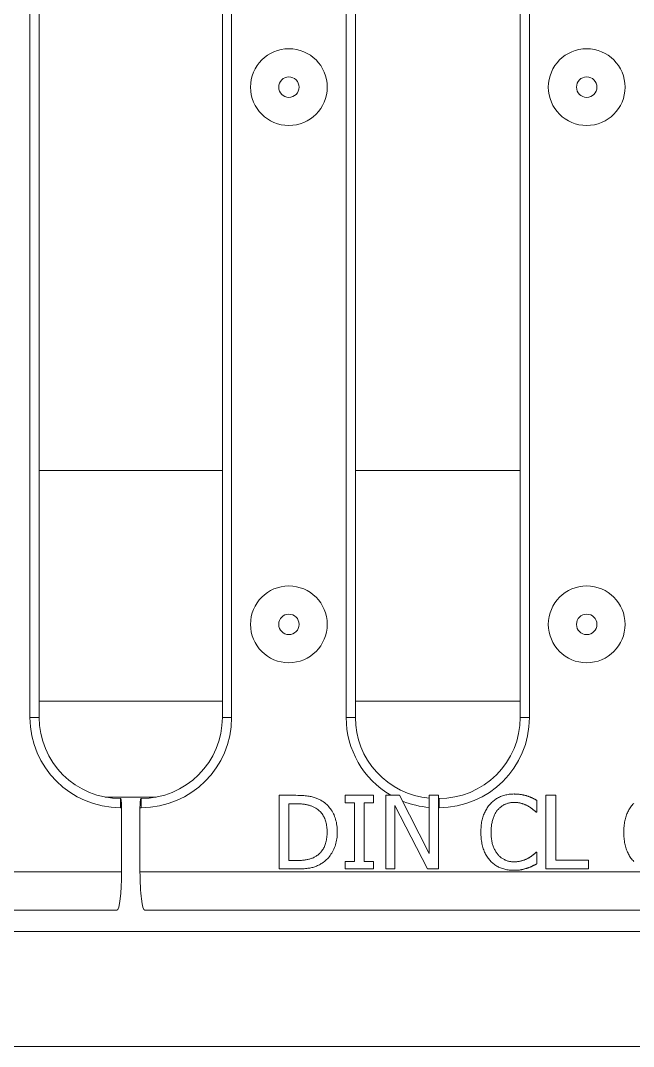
# Model space of a CAD drawing. Header units: inches. Extents: x -98 to 40, y -24 to 18.
# Drawn here: x -4.816 to -2.82, y 7.58 to 10.921 of the extents above; entities that cross this region are included whole.
import ezdxf

# ---------------------------------------------------------------- set-up
doc = ezdxf.new("R2010")
doc.units = ezdxf.units.IN
doc.header["$MEASUREMENT"] = 0

# ---------------------------------------------------------------- blocks, each defined once
blk = doc.blocks.new('A$C322A4C80')
at = {"lineweight": 0}
for p, q in [((0.2683, 0.6273), (0.2683, 4.7346)), ((0.2983, 0.6273), (0.2983, 4.7346)), ((0.6717, 4.7346), (0.6717, 0.6273)), ((0.7017, 0.6273), (0.7017, 4.7346)), ((1.2383, 0.6273), (1.2383, 4.7346)), ((1.2683, 0.6273), (1.2683, 4.7346)), ((19.6417, 0.6273), (19.6417, 4.7346)), ((19.6717, 4.7346), (19.6717, 0.6273)), ((0.2983, 0.6273), (0.2683, 0.6273)), ((0.7017, 0.6273), (0.6717, 0.6273)), ((1.2683, 0.6273), (1.2383, 0.6273)), ((19.6417, 0.6273), (19.6717, 0.6273)), ((0.4534, 0.1341), (0.4534, 0.3741)), ((0.4534, 0.3741), (0.5081, 0.3741)), ((0.668, 0.3496), (0.668, 0.3741)), ((0.668, 0.3741), (0.7609, 0.3741)), ((0.7609, 0.3741), (0.7609, 0.3496)), ((0.8004, 0.1341), (0.8004, 0.3741)), ((0.8004, 0.3741), (0.8457, 0.3741)), ((0.8457, 0.3741), (0.9424, 0.1841)), ((0.9424, 0.1841), (0.9424, 0.3741)), ((0.9424, 0.3741), (0.9721, 0.3741)), ((0.9721, 0.3741), (0.9721, 0.1341)), ((1.322, 0.1341), (1.322, 0.3741)), ((1.322, 0.3741), (1.3539, 0.3741)), ((1.3539, 0.3741), (1.3539, 0.1625)), ((0.0037, 0.3638), (0.0039, 0.3638)), ((0.0039, 0.3638), (0.004, 0.3338)), ((0.4853, 0.1617), (0.4853, 0.3465)), ((0.4853, 0.3465), (0.5096, 0.3465)), ((0.6985, 0.3496), (0.668, 0.3496)), ((0.6985, 0.1586), (0.6985, 0.3496)), ((0.7609, 0.3496), (0.7304, 0.3496)), ((0.7304, 0.3496), (0.7304, 0.1586)), ((0.9364, 0.1341), (0.8302, 0.341)), ((0.8302, 0.341), (0.8302, 0.1341)), ((0.9721, 0.3638), (0.9739, 0.3638)), ((0.9739, 0.3338), (0.9739, 0.3638)), ((1.2923, 0.3581), (1.2923, 0.3196)), ((19.9361, 0.3638), (19.936, 0.3338)), ((19.9361, 0.3638), (19.9363, 0.3638)), ((0, 0.125), (0, 0.3338)), ((0.9739, 0.3338), (0.9721, 0.3338)), ((1.2923, 0.3196), (1.2897, 0.3196)), ((19.94, 0.125), (19.94, 0.3338)), ((1.2899, 0.1885), (1.2923, 0.1885)), ((1.2923, 0.1885), (1.2923, 0.1504)), ((0.5087, 0.1341), (0.4534, 0.1341)), ((0.5096, 0.1617), (0.4853, 0.1617)), ((0.668, 0.1341), (0.668, 0.1586)), ((0.668, 0.1586), (0.6985, 0.1586)), ((0.7609, 0.1341), (0.668, 0.1341)), ((0.7304, 0.1586), (0.7609, 0.1586)), ((0.7609, 0.1586), (0.7609, 0.1341)), ((0.8302, 0.1341), (0.8004, 0.1341)), ((0.9721, 0.1341), (0.9364, 0.1341)), ((1.4611, 0.1341), (1.322, 0.1341)), ((1.3539, 0.1625), (1.4611, 0.1625)), ((1.4611, 0.1625), (1.4611, 0.1341)), ((0, 0.125), (19.94, 0.125)), ((0.0153, 0), (19.9247, 0))]:
    blk.add_line(p, q, dxfattribs=at)
at = {"lineweight": 0, "flags": 128}
for points in [[(0.0039, 0.3638), (0.0298, 0.3651), (0.0555, 0.3688), (0.0807, 0.3751), (0.105, 0.3837), (0.1285, 0.3948), (0.1508, 0.408), (0.1716, 0.4234), (0.1909, 0.4408), (0.2083, 0.46), (0.2238, 0.4807), (0.2371, 0.5029), (0.2482, 0.5264), (0.257, 0.5508), (0.2632, 0.5759), (0.267, 0.6015), (0.2683, 0.6273)], [(0.7017, 0.6273), (0.7028, 0.603), (0.7062, 0.5787), (0.7118, 0.5549), (0.7196, 0.5318), (0.7295, 0.5095), (0.7414, 0.4881), (0.7553, 0.468), (0.7709, 0.4493), (0.7883, 0.432), (0.8072, 0.4165), (0.8274, 0.4028), (0.8488, 0.391), (0.8712, 0.3813), (0.8944, 0.3736), (0.9182, 0.3681), (0.9424, 0.3649)], [(0.9739, 0.3638), (0.9997, 0.3651), (1.0254, 0.3688), (1.0506, 0.3751), (1.075, 0.3837), (1.0985, 0.3947), (1.1208, 0.408), (1.1416, 0.4234), (1.1608, 0.4407), (1.1783, 0.4599), (1.1938, 0.4807), (1.2071, 0.5029), (1.2182, 0.5264), (1.227, 0.5508), (1.2332, 0.5758), (1.237, 0.6015), (1.2383, 0.6273)], [(19.6717, 0.6273), (19.673, 0.6015), (19.6768, 0.5758), (19.6831, 0.5506), (19.6918, 0.5263), (19.7029, 0.5029), (19.7163, 0.4806), (19.7317, 0.4599), (19.7492, 0.4407), (19.7685, 0.4233), (19.7893, 0.408), (19.8115, 0.3947), (19.8351, 0.3837), (19.8595, 0.375), (19.8846, 0.3688), (19.9102, 0.3651), (19.9361, 0.3638)], [(0.5081, 0.3741), (0.5136, 0.374), (0.519, 0.3739), (0.5241, 0.3738), (0.529, 0.3735), (0.5338, 0.3732), (0.5383, 0.3728), (0.5426, 0.3724), (0.5467, 0.3718), (0.5506, 0.3712), (0.5544, 0.3706), (0.5579, 0.3698), (0.5612, 0.369), (0.5644, 0.3681), (0.5674, 0.3672), (0.5705, 0.3662), (0.5734, 0.3652), (0.5762, 0.3641), (0.579, 0.363), (0.5817, 0.3618), (0.5843, 0.3605), (0.5869, 0.3592), (0.5894, 0.3579), (0.5917, 0.3565), (0.5941, 0.355)], [(1.1402, 0.3453), (1.1426, 0.3479), (1.1451, 0.3505), (1.1477, 0.3529), (1.1504, 0.3552), (1.1531, 0.3574), (1.1559, 0.3595), (1.1588, 0.3615), (1.1617, 0.3634), (1.1647, 0.3652), (1.1678, 0.3669), (1.171, 0.3684), (1.1742, 0.3699), (1.1775, 0.3712), (1.1809, 0.3725), (1.1843, 0.3736), (1.1878, 0.3746), (1.1914, 0.3755), (1.195, 0.3762), (1.1987, 0.3769), (1.2025, 0.3774), (1.2063, 0.3778), (1.2102, 0.3781), (1.2141, 0.3783), (1.2182, 0.3784)], [(1.2182, 0.3784), (1.2202, 0.3783), (1.2221, 0.3783), (1.2241, 0.3782), (1.226, 0.3782), (1.228, 0.3781), (1.2299, 0.3779), (1.2317, 0.3778), (1.2336, 0.3776), (1.2354, 0.3774), (1.2373, 0.3771), (1.239, 0.3769), (1.2408, 0.3766), (1.2426, 0.3763), (1.2443, 0.376), (1.246, 0.3757), (1.2477, 0.3753), (1.2494, 0.375), (1.251, 0.3746), (1.2526, 0.3742), (1.2542, 0.3738), (1.2558, 0.3734), (1.2573, 0.373), (1.2589, 0.3726), (1.2604, 0.3721)], [(1.2604, 0.3721), (1.2617, 0.3717), (1.263, 0.3713), (1.2643, 0.3708), (1.2656, 0.3703), (1.2669, 0.3698), (1.2682, 0.3693), (1.2695, 0.3688), (1.2709, 0.3683), (1.2722, 0.3677), (1.2735, 0.3672), (1.2749, 0.3666), (1.2762, 0.366), (1.2776, 0.3654), (1.2789, 0.3648), (1.2803, 0.3642), (1.2816, 0.3635), (1.2829, 0.3629), (1.2843, 0.3622), (1.2856, 0.3616), (1.2869, 0.3609), (1.2883, 0.3602), (1.2896, 0.3595), (1.2909, 0.3588), (1.2923, 0.3581)], [(1.6056, 0.3453), (1.608, 0.3479)], [(0, 0.3338), (0, 0.3358), (0, 0.3377), (0.0001, 0.3397), (0.0001, 0.3416), (0.0002, 0.3435), (0.0003, 0.3453), (0.0004, 0.3471), (0.0005, 0.3488), (0.0006, 0.3505), (0.0008, 0.3521), (0.0009, 0.3536), (0.0011, 0.355), (0.0013, 0.3564), (0.0014, 0.3576), (0.0016, 0.3588), (0.0018, 0.3598), (0.0021, 0.3607), (0.0023, 0.3615), (0.0025, 0.3622), (0.0027, 0.3628), (0.003, 0.3632), (0.0032, 0.3635), (0.0034, 0.3637), (0.0037, 0.3638)], [(0.5096, 0.3465), (0.5132, 0.3464), (0.5166, 0.3464), (0.52, 0.3462), (0.5232, 0.3461), (0.5264, 0.3459), (0.5295, 0.3456), (0.5324, 0.3453), (0.5353, 0.3449), (0.538, 0.3445), (0.5407, 0.3441), (0.5433, 0.3436), (0.5457, 0.3431), (0.5481, 0.3425), (0.5505, 0.3418), (0.5529, 0.3411), (0.5552, 0.3403), (0.5575, 0.3395), (0.5598, 0.3386), (0.5621, 0.3377), (0.5643, 0.3367), (0.5665, 0.3356), (0.5687, 0.3345), (0.5709, 0.3333), (0.573, 0.3321)], [(0.5941, 0.355), (0.5978, 0.3524), (0.6015, 0.3496), (0.605, 0.3467), (0.6083, 0.3437), (0.6115, 0.3405), (0.6146, 0.3371), (0.6175, 0.3337), (0.6203, 0.3301), (0.6229, 0.3263), (0.6254, 0.3225), (0.6277, 0.3184), (0.6299, 0.3143), (0.632, 0.31), (0.6338, 0.3055), (0.6355, 0.301), (0.637, 0.2963), (0.6383, 0.2914), (0.6395, 0.2865), (0.6405, 0.2814), (0.6413, 0.2762), (0.6419, 0.2708), (0.6423, 0.2653), (0.6426, 0.2596), (0.6427, 0.2539)], [(1.1102, 0.2539), (1.1103, 0.2589), (1.1104, 0.2637), (1.1107, 0.2685), (1.1111, 0.2731), (1.1116, 0.2777), (1.1121, 0.2821), (1.1128, 0.2864), (1.1136, 0.2906), (1.1145, 0.2947), (1.1156, 0.2987), (1.1167, 0.3026), (1.1179, 0.3064), (1.1192, 0.3101), (1.1207, 0.3137), (1.1222, 0.3172), (1.1238, 0.3207), (1.1255, 0.324), (1.1273, 0.3273), (1.1292, 0.3305), (1.1312, 0.3336), (1.1333, 0.3367), (1.1355, 0.3396), (1.1378, 0.3425), (1.1402, 0.3453)], [(1.218, 0.3511), (1.2154, 0.3511), (1.2129, 0.351), (1.2104, 0.3507), (1.2079, 0.3504), (1.2055, 0.35), (1.203, 0.3495), (1.2006, 0.349), (1.1982, 0.3483), (1.1959, 0.3476), (1.1935, 0.3467), (1.1912, 0.3458), (1.1889, 0.3448), (1.1866, 0.3437), (1.1844, 0.3425), (1.1823, 0.3413), (1.1801, 0.34), (1.1781, 0.3385), (1.176, 0.337), (1.1741, 0.3355), (1.1721, 0.3338), (1.1702, 0.3321), (1.1684, 0.3303), (1.1666, 0.3284), (1.1649, 0.3264)], [(1.2627, 0.3397), (1.2612, 0.3405), (1.2596, 0.3413), (1.258, 0.3421), (1.2564, 0.3428), (1.2548, 0.3435), (1.2532, 0.3442), (1.2515, 0.3449), (1.2498, 0.3456), (1.2481, 0.3462), (1.2463, 0.3468), (1.2446, 0.3474), (1.2428, 0.3479), (1.2409, 0.3484), (1.2391, 0.3489), (1.2372, 0.3493), (1.2352, 0.3497), (1.2332, 0.35), (1.2312, 0.3503), (1.2291, 0.3506), (1.227, 0.3508), (1.2248, 0.3509), (1.2226, 0.351), (1.2203, 0.3511), (1.218, 0.3511)], [(1.2897, 0.3196), (1.289, 0.3203), (1.2882, 0.321), (1.2875, 0.3217), (1.2866, 0.3224), (1.2858, 0.3231), (1.2849, 0.3239), (1.284, 0.3247), (1.283, 0.3255), (1.282, 0.3263), (1.281, 0.3272), (1.2799, 0.3281), (1.2788, 0.329), (1.2777, 0.3299), (1.2766, 0.3308), (1.2754, 0.3317), (1.2741, 0.3326), (1.2728, 0.3335), (1.2715, 0.3344), (1.2701, 0.3352), (1.2687, 0.3361), (1.2673, 0.337), (1.2658, 0.3379), (1.2643, 0.3388), (1.2627, 0.3397)], [(1.5756, 0.2539), (1.5757, 0.2589), (1.5759, 0.2637), (1.5761, 0.2685), (1.5765, 0.2731), (1.577, 0.2777), (1.5776, 0.2821), (1.5783, 0.2864), (1.5791, 0.2906), (1.58, 0.2947), (1.581, 0.2987), (1.5821, 0.3026), (1.5833, 0.3064), (1.5847, 0.3101), (1.5861, 0.3137), (1.5876, 0.3172), (1.5892, 0.3207), (1.5909, 0.324), (1.5927, 0.3273), (1.5946, 0.3305), (1.5966, 0.3336), (1.5987, 0.3367), (1.6009, 0.3396), (1.6032, 0.3425), (1.6056, 0.3453)], [(19.94, 0.3338), (19.94, 0.3358), (19.94, 0.3377), (19.9399, 0.3397), (19.9399, 0.3416), (19.9398, 0.3435), (19.9397, 0.3453), (19.9396, 0.3471), (19.9395, 0.3488), (19.9394, 0.3505), (19.9392, 0.3521), (19.9391, 0.3536), (19.9389, 0.355), (19.9387, 0.3564), (19.9386, 0.3576), (19.9384, 0.3588), (19.9382, 0.3598), (19.9379, 0.3607), (19.9377, 0.3615), (19.9375, 0.3622), (19.9373, 0.3628), (19.937, 0.3632), (19.9368, 0.3635), (19.9366, 0.3637), (19.9363, 0.3638)], [(0.573, 0.3321), (0.576, 0.3302), (0.5788, 0.3281), (0.5815, 0.326), (0.5841, 0.3237), (0.5866, 0.3214), (0.5889, 0.3189), (0.5911, 0.3163), (0.5932, 0.3135), (0.5951, 0.3107), (0.597, 0.3077), (0.5987, 0.3046), (0.6003, 0.3014), (0.6017, 0.2981), (0.6031, 0.2947), (0.6043, 0.2912), (0.6054, 0.2875), (0.6063, 0.2837), (0.6071, 0.2799), (0.6078, 0.2759), (0.6084, 0.2718), (0.6088, 0.2676), (0.6092, 0.2633), (0.6094, 0.2588), (0.6094, 0.2543)], [(1.1649, 0.3264), (1.1632, 0.3243), (1.1616, 0.3222), (1.1601, 0.3199), (1.1586, 0.3176), (1.1572, 0.3151), (1.1559, 0.3126), (1.1546, 0.31), (1.1534, 0.3073), (1.1522, 0.3045), (1.1511, 0.3016), (1.1501, 0.2987), (1.1491, 0.2956), (1.1482, 0.2925), (1.1474, 0.2893), (1.1467, 0.286), (1.146, 0.2827), (1.1454, 0.2793), (1.1449, 0.2759), (1.1445, 0.2724), (1.1441, 0.2688), (1.1438, 0.2652), (1.1436, 0.2615), (1.1435, 0.2577), (1.1435, 0.2539)], [(0.6094, 0.2543), (0.6094, 0.2497), (0.6092, 0.2452), (0.6089, 0.2409), (0.6085, 0.2366), (0.608, 0.2326), (0.6073, 0.2286), (0.6066, 0.2248), (0.6057, 0.2211), (0.6047, 0.2175), (0.6036, 0.2141), (0.6024, 0.2108), (0.6011, 0.2076), (0.5996, 0.2045), (0.598, 0.2016), (0.5963, 0.1987), (0.5945, 0.196), (0.5926, 0.1933), (0.5906, 0.1908), (0.5885, 0.1883), (0.5862, 0.186), (0.5838, 0.1837), (0.5813, 0.1816), (0.5787, 0.1796), (0.576, 0.1776)], [(0.6427, 0.2539), (0.6426, 0.2484), (0.6423, 0.2431), (0.6418, 0.2378), (0.6412, 0.2327), (0.6404, 0.2276), (0.6393, 0.2226), (0.6381, 0.2177), (0.6368, 0.2129), (0.6352, 0.2082), (0.6334, 0.2036), (0.6315, 0.199), (0.6294, 0.1946), (0.6271, 0.1902), (0.6247, 0.1861), (0.6221, 0.1821), (0.6195, 0.1782), (0.6167, 0.1745), (0.6138, 0.171), (0.6107, 0.1677), (0.6076, 0.1645), (0.6043, 0.1615), (0.6009, 0.1586), (0.5973, 0.1559), (0.5937, 0.1533)], [(1.1404, 0.1613), (1.138, 0.164), (1.1358, 0.1667), (1.1336, 0.1696), (1.1315, 0.1725), (1.1295, 0.1756), (1.1276, 0.1788), (1.1258, 0.1821), (1.1241, 0.1855), (1.1224, 0.189), (1.1209, 0.1926), (1.1195, 0.1964), (1.1181, 0.2002), (1.1168, 0.2041), (1.1157, 0.2082), (1.1147, 0.2123), (1.1137, 0.2165), (1.1129, 0.2209), (1.1122, 0.2253), (1.1116, 0.2298), (1.1111, 0.2344), (1.1107, 0.2391), (1.1104, 0.244), (1.1103, 0.2489), (1.1102, 0.2539)], [(1.1435, 0.2539), (1.1435, 0.2498), (1.1436, 0.2458), (1.1439, 0.242), (1.1441, 0.2382), (1.1445, 0.2345), (1.145, 0.2309), (1.1455, 0.2274), (1.1461, 0.224), (1.1468, 0.2207), (1.1476, 0.2175), (1.1485, 0.2144), (1.1494, 0.2114), (1.1504, 0.2085), (1.1515, 0.2056), (1.1527, 0.2028), (1.1539, 0.2001), (1.1551, 0.1975), (1.1564, 0.195), (1.1578, 0.1925), (1.1593, 0.1901), (1.1608, 0.1878), (1.1623, 0.1856), (1.164, 0.1834), (1.1657, 0.1813)], [(1.6058, 0.1613), (1.6034, 0.164), (1.6012, 0.1667), (1.599, 0.1696), (1.5969, 0.1725), (1.5949, 0.1756), (1.593, 0.1788), (1.5912, 0.1821), (1.5895, 0.1855), (1.5879, 0.189), (1.5863, 0.1926), (1.5849, 0.1964), (1.5835, 0.2002), (1.5823, 0.2041), (1.5811, 0.2082), (1.5801, 0.2123), (1.5791, 0.2165), (1.5783, 0.2209), (1.5776, 0.2253), (1.577, 0.2298), (1.5765, 0.2344), (1.5761, 0.2391), (1.5759, 0.244), (1.5757, 0.2489), (1.5756, 0.2539)], [(0.576, 0.1776), (0.5738, 0.1762), (0.5715, 0.1748), (0.5693, 0.1734), (0.5669, 0.1722), (0.5646, 0.171), (0.5622, 0.1699), (0.5597, 0.1689), (0.5572, 0.168), (0.5547, 0.1672), (0.5522, 0.1664), (0.5495, 0.1657), (0.5469, 0.1651), (0.5442, 0.1646), (0.5414, 0.1641), (0.5385, 0.1636), (0.5356, 0.1632), (0.5326, 0.1629), (0.5296, 0.1625), (0.5264, 0.1623), (0.5232, 0.1621), (0.5199, 0.1619), (0.5166, 0.1618), (0.5131, 0.1617), (0.5096, 0.1617)], [(1.1657, 0.1813), (1.1674, 0.1794), (1.1691, 0.1775), (1.1709, 0.1758), (1.1728, 0.1741), (1.1747, 0.1725), (1.1766, 0.1709), (1.1786, 0.1695), (1.1807, 0.1681), (1.1827, 0.1668), (1.1849, 0.1656), (1.1871, 0.1645), (1.1893, 0.1634), (1.1916, 0.1625), (1.1938, 0.1616), (1.1961, 0.1608), (1.1985, 0.1601), (1.2008, 0.1595), (1.2032, 0.1589), (1.2056, 0.1585), (1.208, 0.1581), (1.2105, 0.1578), (1.213, 0.1576), (1.2155, 0.1575), (1.218, 0.1574)], [(1.218, 0.1574), (1.2203, 0.1574), (1.2225, 0.1575), (1.2248, 0.1576), (1.227, 0.1578), (1.2291, 0.158), (1.2313, 0.1583), (1.2334, 0.1586), (1.2355, 0.1589), (1.2375, 0.1593), (1.2396, 0.1598), (1.2416, 0.1603), (1.2435, 0.1608), (1.2455, 0.1614), (1.2474, 0.162), (1.2493, 0.1626), (1.2511, 0.1633), (1.2529, 0.1639), (1.2547, 0.1646), (1.2564, 0.1654), (1.2581, 0.1661), (1.2597, 0.1669), (1.2613, 0.1676), (1.2629, 0.1684), (1.2645, 0.1693)], [(1.2645, 0.1693), (1.2659, 0.1701), (1.2673, 0.171), (1.2687, 0.1718), (1.27, 0.1727), (1.2714, 0.1735), (1.2726, 0.1744), (1.2739, 0.1752), (1.2751, 0.1761), (1.2763, 0.177), (1.2775, 0.1778), (1.2786, 0.1787), (1.2797, 0.1796), (1.2808, 0.1805), (1.2818, 0.1813), (1.2828, 0.1821), (1.2838, 0.1829), (1.2847, 0.1837), (1.2855, 0.1844), (1.2864, 0.1852), (1.2872, 0.1859), (1.2879, 0.1866), (1.2886, 0.1873), (1.2893, 0.1879), (1.2899, 0.1885)], [(0.5937, 0.1533), (0.5906, 0.1515), (0.5876, 0.1497), (0.5845, 0.1481), (0.5814, 0.1465), (0.5783, 0.1451), (0.5753, 0.1438), (0.5722, 0.1425), (0.5691, 0.1414), (0.566, 0.1404), (0.5629, 0.1395), (0.5597, 0.1387), (0.5566, 0.138), (0.5534, 0.1373), (0.5501, 0.1368), (0.5466, 0.1363), (0.5429, 0.1358), (0.5392, 0.1354), (0.5352, 0.135), (0.5312, 0.1348), (0.527, 0.1345), (0.5226, 0.1343), (0.5181, 0.1342), (0.5135, 0.1341), (0.5087, 0.1341)], [(1.2176, 0.1298), (1.2137, 0.1299), (1.2099, 0.13), (1.2061, 0.1303), (1.2024, 0.1307), (1.1988, 0.1312), (1.1951, 0.1318), (1.1916, 0.1325), (1.1881, 0.1333), (1.1846, 0.1342), (1.1812, 0.1353), (1.1778, 0.1364), (1.1745, 0.1377), (1.1713, 0.139), (1.1681, 0.1405), (1.165, 0.1421), (1.1619, 0.1438), (1.159, 0.1456), (1.1561, 0.1475), (1.1533, 0.1495), (1.1506, 0.1517), (1.1479, 0.1539), (1.1453, 0.1563), (1.1428, 0.1587), (1.1404, 0.1613)], [(1.2604, 0.1368), (1.2586, 0.1362), (1.2569, 0.1357), (1.2552, 0.1352), (1.2535, 0.1347), (1.2519, 0.1342), (1.2503, 0.1337), (1.2486, 0.1333), (1.2471, 0.1329), (1.2455, 0.1325), (1.2439, 0.1322), (1.2424, 0.1319), (1.2409, 0.1315), (1.2394, 0.1313), (1.2378, 0.131), (1.2361, 0.1308), (1.2344, 0.1306), (1.2325, 0.1304), (1.2306, 0.1302), (1.2286, 0.1301), (1.2266, 0.13), (1.2244, 0.1299), (1.2222, 0.1298), (1.2199, 0.1298), (1.2176, 0.1298)], [(1.2923, 0.1504), (1.2909, 0.1498), (1.2896, 0.1492), (1.2883, 0.1486), (1.2871, 0.148), (1.2858, 0.1474), (1.2845, 0.1468), (1.2833, 0.1462), (1.2821, 0.1456), (1.2809, 0.145), (1.2797, 0.1445), (1.2785, 0.1439), (1.2773, 0.1433), (1.2761, 0.1427), (1.2749, 0.1422), (1.2736, 0.1416), (1.2723, 0.1411), (1.271, 0.1405), (1.2696, 0.14), (1.2681, 0.1394), (1.2667, 0.1389), (1.2651, 0.1384), (1.2636, 0.1378), (1.262, 0.1373), (1.2604, 0.1368)], [(1.6082, 0.1587), (1.6058, 0.1613)]]:
    blk.add_lwpolyline(points, dxfattribs=at)
at = {"lineweight": 0}
for centre, radius in [((0.485, 2.681), 0.125), ((1.455, 2.681), 0.125), ((0.485, 2.681), 0.0333), ((1.455, 2.681), 0.0333), ((0.485, 0.931), 0.125), ((1.455, 0.931), 0.125), ((0.485, 0.931), 0.0333), ((1.455, 0.931), 0.0333)]:
    blk.add_circle(centre, radius, dxfattribs=at)
for centre, major_axis, ratio, start_param, end_param in [((0.0017, 0.6295), (0.2476, -0.1647), 0.992126, 5.303419, 6.866607), ((0.9683, 0.6295), (-0.2476, -0.1647), 0.992126, 5.699763, 6.73513), ((0.9717, 0.6295), (0.2476, -0.1647), 0.992126, 5.303103, 6.866607), ((19.9383, 0.6295), (-0.2476, -0.1647), 0.992126, 5.699763, 7.262952), ((0.9683, 0.6295), (-0.2476, -0.1647), 0.992126, 0.596464, 0.899864), ((0.0017, 0.6295), (0.2476, -0.1647), 0.992126, 5.290102, 5.303419), ((19.9383, 0.6295), (-0.2476, -0.1647), 0.992126, 0.979767, 0.993083), ((0.0153, 0.125), (0, 0.125), 0.122785, 1.570796, 3.141593), ((19.9247, 0.125), (0, 0.125), 0.122785, 3.141593, 4.712389)]:
    blk.add_ellipse(centre, major_axis=major_axis, ratio=ratio, start_param=start_param, end_param=end_param, dxfattribs=at)

msp = doc.modelspace()

# ---------------------------------------------------------------- linework, layer by layer
at = {"lineweight": 0}
for p, q in [((-4.15864, 9.45559), (-4.75527, 9.45559)), ((-3.18864, 9.45559), (-3.72527, 9.45559)), ((-4.15864, 8.70451), (-4.75527, 8.70451)), ((-3.18864, 8.70451), (-3.72527, 8.70451)), ((-4.53989, 8.39201), (-4.37411, 8.39201)), ((-44.48695, 7.95451), (35.51305, 7.95451)), ((-44.48695, 7.57951), (35.51305, 7.57951))]:
    msp.add_line(p, q, dxfattribs=at)

# ---------------------------------------------------------------- block references
for p in [(-24.42695, 8.02355), (-4.42695, 8.02355)]:
    msp.add_blockref('A$C322A4C80', p, dxfattribs=at)

doc.saveas('drawing.dxf')
